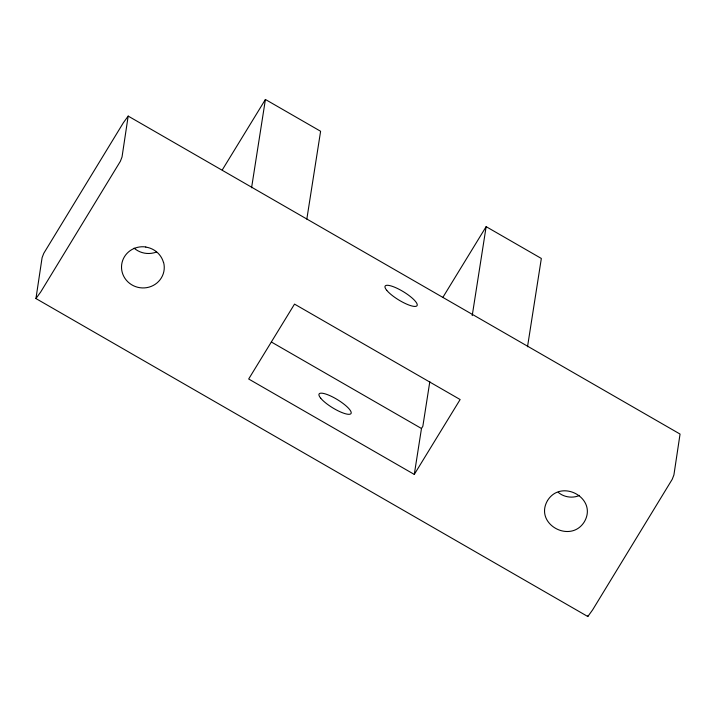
<?xml version="1.0" encoding="UTF-8"?>
<svg xmlns="http://www.w3.org/2000/svg" width="716" height="716" viewBox="0 0 716 716"><rect width="100%" height="100%" fill="white"/><g stroke="black" fill="none" stroke-linecap="round" stroke-linejoin="round"><path stroke-width="1.07" d="M251.576 187.78L265.412 99.47L320.607 131.27L306.824 219.105M414.287 474.422L460.137 399.537L294.527 304.112L248.676 379.006L414.287 474.422L421.482 428.499L422.843 426.271L429.815 381.655M472.22 315.604L486.146 226.659L541.341 258.458L527.513 346.768M222.291 169.907L265.412 99.47M443.034 297.095L486.146 226.659M35.943 298.554L40.749 291.913L120.351 161.324L122.033 156.965L128.182 116.09L123.385 122.722L43.783 253.303L42.092 257.671L35.943 298.554L587.818 616.53L592.615 609.889L672.226 479.299L673.908 474.95L680.057 434.066L128.182 116.09M579.548 495.382C572.809 498.569 563.778 497.28 558.22 492.313M271.364 342.006L421.482 428.499M587.675 615.832L587.818 616.53M134.08 248.148A21.328 20.522 8.9 0 0 153.645 252.891A21.399 20.594 8.9 0 0 156.607 251.951M145.76 247.083A21.328 20.522 8.9 0 1 163.472 262.468M145.822 246.975A21.399 20.594 8.9 0 0 122.212 272.331A21.328 20.522 8.9 0 0 139.933 287.716A21.399 20.594 8.9 0 0 161.279 277.996A21.399 20.594 8.9 0 0 163.597 262.396M547.534 500.547C533.876 524.005 570.527 544.187 584.363 521.767C598.021 498.3 561.371 478.127 547.534 500.547M386.756 290.338A18.706 4.726 31.5 0 0 414.68 306.43A18.706 4.726 31.5 0 0 401.909 290.839A18.706 4.726 31.5 0 0 386.756 290.338M320.723 398.221A18.706 4.726 31.5 0 0 348.647 414.313A18.706 4.726 31.5 0 0 335.876 398.723A18.706 4.726 31.5 0 0 320.723 398.221"/></g></svg>
